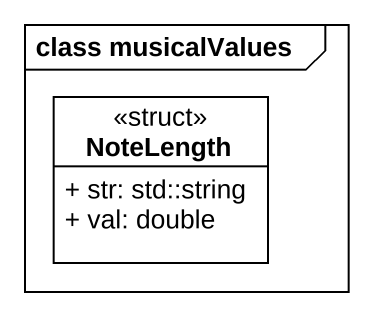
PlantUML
@startuml
mainframe class musicalValues
hide circle
hide empty members
skinparam classAttributeIconSize 0
class NoteLength <<struct>> {
  + str: std::string
  + val: double
}
@enduml
